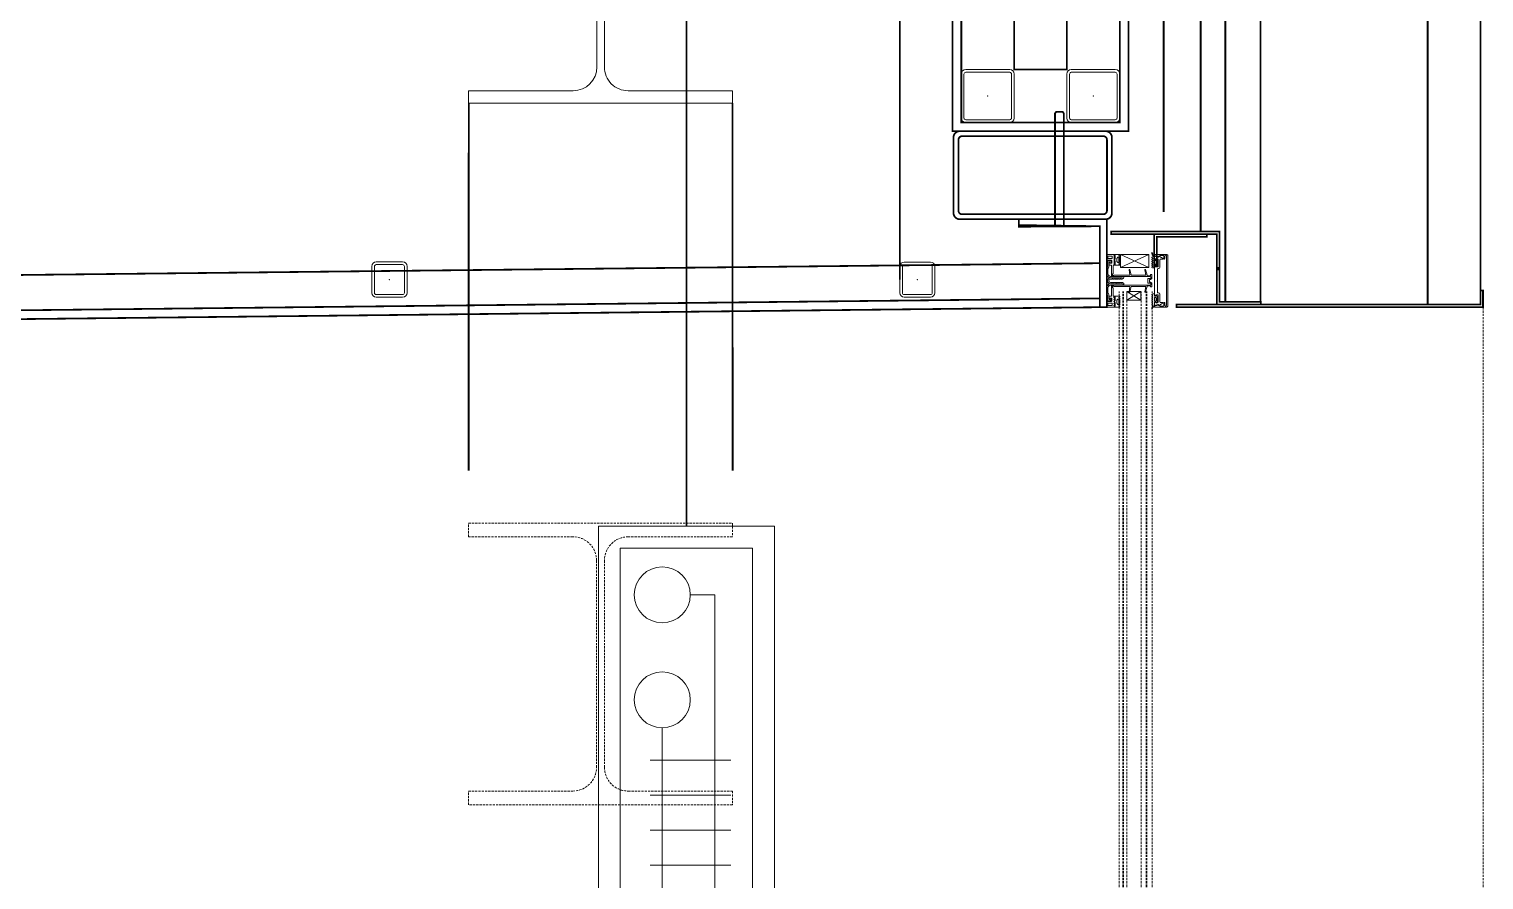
# Model space of a CAD drawing. Extents: x -1457 to 23780, y -2071 to 4205.
# Drawn here: x 10602.5 to 10767.9, y 1924.4 to 2021.1 of the extents above; entities that cross this region are included whole.
import ezdxf

# ---------------------------------------------------------------- set-up
doc = ezdxf.new("R2010")
doc.units = 0
doc.header["$MEASUREMENT"] = 0
doc.linetypes.add('HIDDEN', pattern=[0.375, 0.25, -0.125])
doc.layers.get('0').update_dxf_attribs({"color": 9, "lineweight": 9})
for name, color, linetype, lineweight in [('E-KABLO', 7, 'Continuous', 30), ('M-TEFRIS2-015', 129, 'Continuous', 9), ('T-KONVEKTOR', 220, 'Continuous', 9)]:
    doc.layers.add(name, color=color, linetype=linetype, lineweight=lineweight)

# ---------------------------------------------------------------- blocks, each defined once
blk = doc.blocks.new('p-profil_bitis')
for p, q in [((-1.499999803425452, 2.155213908681615), (-2.999999803414538, 5.374466752487933)), ((-2.999999803425453, 2.155213908681615), (-1.499999803425452, 5.374466752487933)), ((1.200000196575274, 3.049669919630104), (2.200000196575274, 4.649669919632287)), ((2.200000196575274, 3.049669919630104), (1.200000196575274, 4.649669919632287))]:
    blk.add_line(p, q)
for points in [[(-2.898133221249736, 6.020214778935041), (-2.89097099463106, 6.010204405105469), (-2.884776613464055, 6.004951983759383), (-2.877487955312971, 6.001369561334286), (-2.869545526740694, 5.999673649635952), (-2.478894623433005, 5.999673649635952), (-2.470916964219212, 6.000937631222768), (-2.463515719722635, 6.004172175369602), (-2.457169103559863, 6.009168289780062), (-2.45228718707949, 6.015603162541081), (-2.42562177826403, 6.061789005409082), (-2.414497474685048, 6.076286480092675), (-2.400000000001454, 6.087410783675296), (-2.383117333156404, 6.094403813251118), (-2.3650000000016, 6.096789005408937), (-2.346882666843156, 6.094403813251118), (-2.330000000001746, 6.087410783675296), (-2.315502525318151, 6.076286480092675), (-2.304378221735531, 6.061789005409082), (-2.277176158397196, 6.014673649635367), (-2.272408599717891, 6.008460446202659), (-2.266195396285183, 6.003692887523358), (-2.258959967635746, 6.000695874849043), (-2.251195396282127, 5.999673649635952), (-1.760000000002037, 5.999673649635952), (-1.760000000002037, 5.490654411751166), (-1.76139638560562, 5.480047810033283), (-1.765490381058043, 5.470164030692104), (-1.772002987323503, 5.461676636961784), (-1.78049038105746, 5.455164030692684), (-1.790374160395003, 5.4510700352439), (-1.800980762112885, 5.449673649636678), (-1.811587363830766, 5.4510700352439), (-1.821471143171946, 5.455164030692684), (-1.829958536902266, 5.461676636961784), (-1.836471143171364, 5.470164030692104), (-1.88526279441794, 5.554673649636243), (-1.890030353093606, 5.560886853072589), (-1.896243556529952, 5.565654411751893), (-1.903478985175752, 5.568651424426208), (-1.91124355652937, 5.569673649635661), (-1.919008127882989, 5.568651424426208), (-1.926243556528788, 5.565654411751893), (-1.932456759965133, 5.560886853072589), (-1.937224318644438, 5.554673649636243), (-1.989185842870938, 5.464673649636097), (-1.992872260219882, 5.45959973144636), (-1.997533047415345, 5.455403139807457), (-2.002964505692943, 5.45226728590933), (-2.008929254261601, 5.450329221614082), (-2.015166604986005, 5.449673649636678), (-2.104999999999562, 5.449673649636678), (-2.111675628020746, 5.450425812272441), (-2.118016512173197, 5.452644583598156), (-2.123704694055049, 5.456218705163337), (-2.128454944475379, 5.460968955580029), (-2.13202906603692, 5.466657137461878), (-2.134247837366274, 5.472998021617968), (-2.135000000002036, 5.479673649635515), (-2.135000000002036, 5.499673649635952), (-2.225000000002181, 5.449673649636678), (-2.534999999999854, 5.449673649636678), (-2.625, 5.499673649635952), (-2.625, 5.479673649635515), (-2.62602222521309, 5.471909078285535), (-2.629019237887404, 5.464673649636097), (-2.633786796563071, 5.45846044619975), (-2.639999999999417, 5.453692887524083), (-2.647235428648855, 5.45069587484977), (-2.654999999998834, 5.449673649636678), (-2.74483339501603, 5.449673649636678), (-2.751070745740435, 5.450329221614082), (-2.757035494309093, 5.45226728590933), (-2.762466952586692, 5.455403139807457), (-2.767127739782155, 5.45959973144636), (-2.770814157131098, 5.464673649636097), (-2.822775681357596, 5.554673649636243), (-2.827543240033263, 5.560886853072589), (-2.833756443469609, 5.565654411751893), (-2.840991872119047, 5.568651424426208), (-2.848756443469028, 5.569673649635661), (-2.856521014822647, 5.568651424426208), (-2.863756443472084, 5.565654411751893), (-2.869969646904792, 5.560886853072589), (-2.874737205584097, 5.554673649636243), (-2.923528856830671, 5.470164030692104), (-2.930041463099768, 5.461676636961784), (-2.938528856830088, 5.455164030692684), (-2.948412636167631, 5.4510700352439), (-2.959019237885513, 5.449673649636678), (-2.969625839603395, 5.4510700352439), (-2.979509618944575, 5.455164030692684), (-2.987997012674894, 5.461676636961784), (-2.994509618943993, 5.470164030692104), (-2.998603614392777, 5.480047810033283), (-3, 5.490654411751166), (-3, 6.919673649637843), (-2.998977774790546, 6.927438220991463), (-2.995980762112593, 6.934673649637261), (-2.991213203436926, 6.940886853073608), (-2.985000000000581, 6.945654411749272), (-2.977764571354781, 6.948651424427223), (-2.970000000001163, 6.949673649636678), (-2.36999999999898, 6.949673649636678), (-2.362235428648999, 6.948651424427223), (-2.354999999999562, 6.945654411749272), (-2.348786796563216, 6.940886853073608), (-2.344019237887549, 6.934673649637261), (-2.341022225213236, 6.927438220991463), (-2.340000000000145, 6.919673649637843), (-2.340000000000145, 6.469673649637114), (-2.335911099155055, 6.438615364226277), (-2.323923048454162, 6.409673649635806), (-2.304852813744219, 6.384820835894061), (-2.279999999998834, 6.365750601184117), (-2.251058285412, 6.353762550483223), (-2.220000000001164, 6.349673649638135), (-2.040000000000873, 6.349673649638135), (-2.028873953302535, 6.350927254028647), (-2.018305813046025, 6.354625206240598), (-2.008825509907183, 6.360582075514685), (-2.00090842587815, 6.368499159543714), (-1.994951556604064, 6.377979462682558), (-1.991253604392113, 6.38854760293907), (-1.9900000000016, 6.399673649637406), (-1.9900000000016, 6.539673649636822), (-2.049999999999271, 6.539673649636822), (-2.062940952255303, 6.541377358324097), (-2.075000000000726, 6.546372379449169), (-2.085355339058878, 6.554318310576491), (-2.09330127018984, 6.564673649638281), (-2.098296291314909, 6.576732697380065), (-2.099999999998543, 6.589673649636098), (-2.100000000002181, 6.599673649638135), (-2.097994232975906, 6.617475324354018), (-2.092077509434601, 6.634384348766616), (-2.082546518598974, 6.649552833787311), (-2.069879184149613, 6.662220168233034), (-2.054710699128918, 6.671751159068661), (-2.03780167471632, 6.677667882609966), (-2.020000000000436, 6.679673649636243), (-1.790000000000872, 6.679673649636243), (-1.782235428647254, 6.678651424426789), (-1.775000000001455, 6.675654411748838), (-1.768786796565109, 6.670886853073169), (-1.764019237885803, 6.664673649636822), (-1.761022225211489, 6.657438220991024), (-1.760000000002037, 6.649673649637406), (-1.760000000002037, 6.401603162539686), (-0.6500000000014552, 6.401603162539686), (-0.6166218599064452, 6.397842349368148), (-0.5849174391332781, 6.386748492725017), (-0.5564765297203849, 6.368877884910033), (-0.532725277629652, 6.3451266328193), (-0.5148546698146677, 6.316685723406406), (-0.5037608131715388, 6.284981302633241), (-0.5, 6.251603162538233), (-0.5000007995331543, 2.042477203969609), (-0.4965081415030001, 2.01312953622255), (-0.4860883557521447, 1.985472487802325), (-0.4693479514462524, 1.961115904996404), (-0.4472613448415359, 1.941477522399508), (-0.4211141410087295, 1.927700440199259), (-0.3924283020242001, 1.92058658722817), (-0.3628735574493476, 1.920550042734248), (-0.3341702136276581, 1.927592933880077), (-0.3079890190274455, 1.941305311924224), (-0.2858539142471272, 1.960889014295388), (-0.2690533273053006, 1.985204123604489), (-0.2585651775443694, 2.012835319324949), (-0.254999953420338, 2.042174259990133), (-0.254999953420338, 2.249674870341549), (-0.2539758427956258, 2.257438218792231), (-0.2509780751825019, 2.264672288951259), (-0.2462107826941065, 2.270884478912194), (-0.2399985927331727, 2.275651771396951), (-0.2327645225741435, 2.278649539013712), (-0.225001174123463, 2.279673649638424), (0.2249988258772646, 2.279673649638424), (0.2327630415384192, 2.278650167787418), (0.2399981212183775, 2.275652805281423), (0.2462114056943392, 2.270885661906504), (0.2509798129904084, 2.264673347377538), (0.2539786473244021, 2.257438877626555), (0.2550037086912198, 2.249674870341549), (0.2550037086912198, 2.042171208231593), (0.2585658037351095, 2.012845325938541), (0.2690449252186227, 1.985224972821014), (0.2858316303500032, 1.960916488205839), (0.3079496410791762, 1.941333600396319), (0.3341126222658204, 1.927615207318011), (0.3627989921551489, 1.920559140708063), (0.3923404142078652, 1.920575765965621), (0.4210188239339915, 1.92766411620323), (0.4471663477379481, 1.941411948475433), (0.4692623028313392, 1.961019718924944), (0.4860216367851537, 1.985347082503722), (0.4964696633942367, 2.012979212959179), (0.49999874828427, 2.04230908600948), (0.5, 6.251603162538233), (0.505111126054544, 6.290426019306321), (0.5200961894333886, 6.326603162538958), (0.5439339828226366, 6.357669179717049), (0.5750000000007276, 6.381506973106299), (0.6111771432333626, 6.396492036481504), (0.6499999999978173, 6.401603162539686), (1.759999999998399, 6.401603162539686), (1.759999999998399, 6.649673649637406), (1.760752162634162, 6.65634927765495), (1.762970933963514, 6.662690161811043), (1.766545055525057, 6.668378343692893), (1.771295305945385, 6.673128594109582), (1.776983487827236, 6.676702715674763), (1.783324371979688, 6.678921487000477), (1.790000000000872, 6.679673649636243), (2.020000000000436, 6.679673649636243), (2.040705523606446, 6.676947715739514), (2.05999999999767, 6.668955681940132), (2.076568542495806, 6.656242192133504), (2.089282032302435, 6.639673649635367), (2.097274066101816, 6.620379173244145), (2.099999999998543, 6.599673649638135), (2.099999999998543, 6.589673649636098), (2.098746395608031, 6.578547602937761), (2.09504844339608, 6.567979462681251), (2.089091574121994, 6.558499159542407), (2.081174490092961, 6.550582075513374), (2.071694186954118, 6.544625206242925), (2.061126046697609, 6.540927254027338), (2.049999999999271, 6.539673649636822), (1.989999999997961, 6.539673649636822), (1.989999999997961, 6.399673649637406), (1.991253604392113, 6.38854760293907), (1.994951556604064, 6.377979462682558), (2.000908425874512, 6.368499159543714), (2.008825509907183, 6.360582075514685), (2.018305813042388, 6.354625206240598), (2.028873953302535, 6.350927254028647), (2.040000000000873, 6.349673649638135), (2.220000000001164, 6.349673649638135), (2.251058285412, 6.353762550483223), (2.279999999998834, 6.365750601184117), (2.304852813740581, 6.384820835894061), (2.323923048454162, 6.409673649635806), (2.335911099155055, 6.438615364226277), (2.340000000000145, 6.469673649637114), (2.340000000000145, 6.919673649637843), (2.341022225209599, 6.927438220991463), (2.344019237887549, 6.934673649637261), (2.348786796563216, 6.940886853073608), (2.354999999999562, 6.945654411749272), (2.362235428645361, 6.948651424427223), (2.36999999999898, 6.949673649636678), (2.970000000001163, 6.949673649636678), (2.97667562801871, 6.948921487000916), (2.983016512174798, 6.946702715675201), (2.988704694056649, 6.943128594110021), (2.993454944473341, 6.938378343693329), (2.997029066034883, 6.932690161811477), (2.999247837364236, 6.926349277655389), (3, 6.919673649637843), (3, 5.490654411751166), (2.998844816585915, 5.480992830896867), (2.995444391966883, 5.471875939671007), (2.989990431411569, 5.463817719795768), (2.982790412108442, 5.457272468436713), (2.974250248567841, 5.452609186333575), (2.964851408418326, 5.450090774706041), (2.955123768788325, 5.449859213702439), (2.945615743486997, 5.451927558002354), (2.936863365157477, 5.456179200842596), (2.929360065438231, 5.462374447943146), (2.923528856830671, 5.470164030692104), (2.874737205584097, 5.554673649636243), (2.869969646904792, 5.560886853072589), (2.863756443468446, 5.565654411751893), (2.856521014822647, 5.568651424426208), (2.848756443469028, 5.569673649635661), (2.840991872115408, 5.568651424426208), (2.833756443469609, 5.565654411751893), (2.827543240033263, 5.560886853072589), (2.822775681357596, 5.554673649636243), (2.77081415712746, 5.464673649636097), (2.767127739778516, 5.45959973144636), (2.762466952583055, 5.455403139807457), (2.757035494309093, 5.45226728590933), (2.751070745740435, 5.450329221614082), (2.74483339501603, 5.449673649636678), (2.654999999998834, 5.449673649636678), (2.647235428645216, 5.45069587484977), (2.639999999999417, 5.453692887524083), (2.633786796563071, 5.45846044619975), (2.629019237887404, 5.464673649636097), (2.626022225209453, 5.471909078285535), (2.625, 5.479673649635515), (2.625, 5.499673649635952), (2.534999999999854, 5.449673649636678), (2.224999999998543, 5.449673649636678), (2.134999999998399, 5.499673649635952), (2.134999999998399, 5.479673649635515), (2.134247837366274, 5.472998021617968), (2.13202906603692, 5.466657137461878), (2.128454944475379, 5.460968955580029), (2.123704694055049, 5.456218705163337), (2.118016512173197, 5.452644583598156), (2.11167562801711, 5.450425812272441), (2.104999999999562, 5.449673649636678), (2.015166604982367, 5.449673649636678), (2.00740203362875, 5.45069587484977), (2.00016660498295, 5.453692887524083), (1.993953401546604, 5.45846044619975), (1.989185842870938, 5.464673649636097), (1.937224318644438, 5.554673649636243), (1.932456759965133, 5.560886853072589), (1.926243556528788, 5.565654411751893), (1.919008127882989, 5.568651424426208), (1.91124355652937, 5.569673649635661), (1.903478985175752, 5.568651424426208), (1.896243556529952, 5.565654411751893), (1.890030353093606, 5.560886853072589), (1.885262794414301, 5.554673649636243), (1.836471143171364, 5.470164030692104), (1.829958536902266, 5.461676636961784), (1.821471143168309, 5.455164030692684), (1.811587363830766, 5.4510700352439), (1.800980762112885, 5.449673649636678), (1.790374160395003, 5.4510700352439), (1.78049038105746, 5.455164030692684), (1.772002987323503, 5.461676636961784), (1.765490381054404, 5.470164030692104), (1.76139638560562, 5.480047810033283), (1.759999999998399, 5.490654411751166), (1.759999999998399, 5.999673649635952), (2.251195396282127, 5.999673649635952), (2.257432747006531, 6.000329221613356), (2.26339749557519, 6.002267285908601), (2.268828953852789, 6.005403139806731), (2.273489741048251, 6.009599731445634), (2.277176158397196, 6.014673649635367), (2.304378221735531, 6.061789005409082), (2.314083845089044, 6.074825920059083), (2.326534371535672, 6.085273152209992), (2.341058589965541, 6.092567488864006), (2.356873496009939, 6.096315690450865), (2.373126503989623, 6.096315690450865), (2.38894141003402, 6.092567488864006), (2.403465628463891, 6.085273152209992), (2.415916154910519, 6.074825920059083), (2.42562177826403, 6.061789005409082), (2.45228718707949, 6.015603162541081), (2.457169103559863, 6.009168289780062), (2.463515719722635, 6.004172175369602), (2.470916964219212, 6.000937631222768), (2.478894623429368, 5.999673649635952), (2.869545526740694, 5.999673649635952), (2.877487955309333, 6.001369561334286), (2.884776613460416, 6.004951983759383), (2.89097099463106, 6.010204405105469), (2.895696727366156, 6.016809383392682), (2.898668201312829, 6.024367731803068), (2.899705828705918, 6.03242264443179), (2.898746898194076, 6.040487304395354), (2.895849364904278, 6.048074305708723), (2.867596189433243, 6.097010241104726), (2.860776485642418, 6.106170693041348), (2.852028062250609, 6.113511491879763), (2.84182254902771, 6.118636893261282), (2.830710127833298, 6.121270585466844), (2.819289872168154, 6.121270585466844), (2.808177450970106, 6.118636893261282), (2.797971937747206, 6.113511491879763), (2.789223514355397, 6.106170693041348), (2.782403810568211, 6.097010241104726), (2.735980762114194, 6.016603162541287), (2.731213203434889, 6.010389959104941), (2.724999999998543, 6.005622400425636), (2.717764571352745, 6.002625387751322), (2.709999999999125, 6.001603162538233), (2.702235428645508, 6.002625387751322), (2.694999999999708, 6.005622400425636), (2.688786796563363, 6.010389959104941), (2.684019237887695, 6.016603162541287), (2.63759618943004, 6.097010241104726), (2.630776485642853, 6.106170693041348), (2.622028062251046, 6.113511491879763), (2.611822549028147, 6.118636893261282), (2.600710127833734, 6.121270585466844), (2.589289872168591, 6.121270585466844), (2.578177450970541, 6.118636893261282), (2.567971937747643, 6.113511491879763), (2.559223514355835, 6.106170693041348), (2.552403810568648, 6.097010241104726), (2.505980762114631, 6.016603162541287), (2.50182120924728, 6.011015913401934), (2.496485269341063, 6.006538528195961), (2.490260604299691, 6.00341238391411), (2.483482787421961, 6.001806011805455), (2.476517212577164, 6.001806011805455), (2.469739395699433, 6.00341238391411), (2.463514730658062, 6.006538528195961), (2.458178790751844, 6.011015913401934), (2.454019237884494, 6.016603162541287), (2.407596189430477, 6.097010241104726), (2.40077648564329, 6.106170693041348), (2.392028062251482, 6.113511491879763), (2.381822549028584, 6.118636893261282), (2.370710127830534, 6.121270585466844), (2.35928987216539, 6.121270585466844), (2.348177450970978, 6.118636893261282), (2.337971937748079, 6.113511491879763), (2.329223514356272, 6.106170693041348), (2.322403810569084, 6.097010241104726), (2.27598076211143, 6.016603162537649), (2.271213203435763, 6.010389959104941), (2.264999999999417, 6.005622400425636), (2.257764571353618, 6.002625387751322), (2.25, 6.001603162538233), (2.242235428646381, 6.002625387751322), (2.235000000000582, 6.005622400425636), (2.228786796564235, 6.010389959104941), (2.224019237884931, 6.016603162537649), (2.177596189430913, 6.097010241104726), (2.170776485640089, 6.106170693041348), (2.162028062251919, 6.113511491879763), (2.15182254902902, 6.118636893261282), (2.140710127830971, 6.121270585466844), (2.129289872165826, 6.121270585466844), (2.118177450971415, 6.118636893261282), (2.107971937748515, 6.113511491879763), (2.099223514356707, 6.106170693041348), (2.092403810565882, 6.097010241104726), (2.045980762111867, 6.016603162537649), (2.041213203436199, 6.010389959104941), (2.034999999999854, 6.005622400425636), (2.027764571354054, 6.002625387751322), (2.020000000000436, 6.001603162538233), (2.012235428646818, 6.002625387751322), (2.005000000001018, 6.005622400425636), (1.998786796564671, 6.010389959104941), (1.994019237885368, 6.016603162537649), (1.947596189431351, 6.097010241104726), (1.940776485640525, 6.106170693041348), (1.932028062252355, 6.113511491879763), (1.921822549025818, 6.118636893261282), (1.910710127831406, 6.121270585466844), (1.899289872166264, 6.121270585466844), (1.888177450971851, 6.118636893261282), (1.877971937748951, 6.113511491879763), (1.869223514357145, 6.106170693041348), (1.86240381056632, 6.097010241104726), (1.815980762112302, 6.016603162537649), (1.811213203436635, 6.010389959104941), (1.80500000000029, 6.005622400425636), (1.797764571354491, 6.002625387751322), (1.790000000000872, 6.001603162538233), (1.782235428647254, 6.002625387751322), (1.774999999997817, 6.005622400425636), (1.768786796565109, 6.010389959104941), (1.764019237885803, 6.016603162537649), (1.761022225211489, 6.023838591187086), (1.759999999998399, 6.031603162540704), (1.759999999998399, 6.171603162540121), (1.758977774788944, 6.179367733893741), (1.75598076211463, 6.186603162539541), (1.751213203435326, 6.192816365975887), (1.744999999998981, 6.197583924651553), (1.737764571353181, 6.200580937329504), (1.729999999999562, 6.201603162538958), (0.7999999999992724, 6.201603162538958), (0.7969796936013154, 6.225994534550409), (0.7881012194266078, 6.248912518221912), (0.7739008917196771, 6.268972726902575), (0.7552364972943906, 6.28496340105994), (0.7332354799473251, 6.295918605985207), (0.7092268359447191, 6.301176580167521), (0.6846608345113055, 6.300419709747075), (0.6610214126703795, 6.29369371433495), (0.6397365363627614, 6.281404885266965), (0.6220919425468311, 6.264295543129263), (0.6091534728184343, 6.243399197028338), (0.6017026900299243, 6.219978114320838), (0.6001896671259602, 6.195447071924717), (0.6047057999567187, 6.171287895129352), (0.6149782864267764, 6.148959946251125), (0.6303866054040554, 6.129811970233276), (0.6499999999978173, 6.11500062216146), (0.6500000465821361, 4.299674036759823), (1.252647997574968, 4.405937077372072), (1.262819111281714, 4.40642553730504), (1.272788552407291, 4.40435179895212), (1.281921222413074, 4.399847968838002), (1.289635328867007, 4.393200961330876), (1.295439448254909, 4.384834220913035), (1.29896383189407, 4.375280746826319), (1.299983960587269, 4.365149138633569), (1.298434847518364, 4.355084825649099), (1.294415178203053, 4.345728950185729), (1.288181023777724, 4.337677523868478), (1.280129528109682, 4.331443459013826), (1.270773607924637, 4.327423893777449), (0.6500000465821361, 4.149674278283781), (0.6500000465821361, 2.509673710119385), (1.252649850048327, 2.615937077371198), (1.262820963755074, 2.616425537304166), (1.272790404880652, 2.614351798951247), (1.281923074886435, 2.609847968837128), (1.289637181340366, 2.603200961333641), (1.295441300728271, 2.594834220912161), (1.29896568436743, 2.585280746825445), (1.299985813060629, 2.575149138632695), (1.298436699991725, 2.565084825651865), (1.294417030676413, 2.555728950184856), (1.288182876251083, 2.547677523867605), (1.280131380583042, 2.541443459012953), (1.270775460401637, 2.537423893776576), (0.6379483373093536, 2.355963837526359), (0.6188917479994416, 2.347693565687221), (0.6026070346670167, 2.33479553854704), (0.5901922729608488, 2.318139468057779), (0.5824845883144008, 2.298848470418306), (0.5800037086883095, 2.27822333457152), (0.5800037086883095, 1.969673039286135), (0.6999988258758095, 1.969673039286135), (0.6999988258758095, 1.829673649637696), (0.2600012672846788, 1.829673649637696), (0.1400012672820594, 1.949673649636678), (0.1400012672820594, 2.049674870340821), (0.139249810767069, 2.056350524424486), (0.1370315003623546, 2.062691513569005), (0.1334576059271058, 2.068379775424546), (0.1287073930725455, 2.073129988282744), (0.1230191312133684, 2.076703882714355), (0.1166781420724874, 2.078922193122706), (0.1100024879851844, 2.079673649637696), (-0.1099987327179406, 2.079673649637696), (-0.1166744610927708, 2.078922361710282), (-0.1230155408266, 2.076704143804818), (-0.1287038804111944, 2.07313026976044), (-0.1334541321375582, 2.068380018034075), (-0.1370280061819358, 2.062691678453119), (-0.1392462240874011, 2.056350598715653), (-0.1399975120148156, 2.049674870340821), (-0.1399975120148156, 1.949673649636678), (-0.2599975120137969, 1.829673649637696), (-0.7000011741220078, 1.829673649637696), (-0.7000011741220078, 1.969673039286135), (-0.5799999534210656, 1.969673039286135), (-0.5799999534210656, 2.279062911824438), (-0.5826540835332708, 2.299498577005579), (-0.5904403637032374, 2.318578269329009), (-0.6028421489208995, 2.335035989144671), (-0.619036540385423, 2.347779713210911), (-0.6379489875544097, 2.355963853980937), (-1.270776053272129, 2.537423893776576), (-1.280131973453534, 2.541443459012953), (-1.288183469121577, 2.547677523867605), (-1.294417623546905, 2.555728950184856), (-1.298437292862216, 2.565084825651865), (-1.299986405931121, 2.575149138632695), (-1.298966277237922, 2.585280746825445), (-1.295441893598762, 2.594834220912161), (-1.289637774210859, 2.603200961333641), (-1.281923667760564, 2.609847968837128), (-1.272790997754781, 2.614351798951247), (-1.262821556625567, 2.616425537304166), (-1.25265044291882, 2.615937077371198), (-0.6500002964348826, 2.509673649637989), (-0.6499999534207745, 4.149673649637406), (-1.270775710254383, 4.327423893777449), (-1.280131630439427, 4.331443459013826), (-1.288183126107468, 4.337677523868478), (-1.294417280532797, 4.345728950185729), (-1.29843694984811, 4.355084825649099), (-1.299986062917014, 4.365149138633569), (-1.298965934223814, 4.375280746826319), (-1.295441550584655, 4.384834220913035), (-1.289637431196751, 4.393200961330876), (-1.28192332474282, 4.399847968838002), (-1.272790654737036, 4.40435179895212), (-1.262821213611458, 4.40642553730504), (-1.252650099904711, 4.405937077372072), (-0.6499999534207745, 4.299673649635224), (-0.6500000000014552, 6.11500062216146), (-0.6303866054040554, 6.129811970233276), (-0.6149782864267764, 6.148959946251125), (-0.6047057999567187, 6.171287895129352), (-0.6001896671259602, 6.195447071924717), (-0.6017026900335622, 6.219978114320838), (-0.6091534728184343, 6.243399197028338), (-0.6220919425468311, 6.264295543129263), (-0.6397365363627614, 6.281404885266965), (-0.6610214126703795, 6.29369371433495), (-0.6846608345113055, 6.300419709747075), (-0.7092268359483569, 6.301176580167521), (-0.7332354799473251, 6.295918605985207), (-0.7552364972980286, 6.28496340105994), (-0.773900891723315, 6.268972726902575), (-0.7881012194302457, 6.248912518221912), (-0.7969796936049534, 6.225994534550409), (-0.7999999999992724, 6.201603162538958), (-1.729999999999562, 6.201603162538958), (-1.737764571353181, 6.200580937329504), (-1.744999999998981, 6.197583924651553), (-1.751213203435326, 6.192816365975887), (-1.75598076211463, 6.186603162539541), (-1.758977774788944, 6.179367733893741), (-1.760000000002037, 6.171603162540121), (-1.760000000002037, 6.031603162540704), (-1.761022225211489, 6.023838591187086), (-1.764019237885803, 6.016603162537649), (-1.768786796565109, 6.010389959104941), (-1.775000000001455, 6.005622400425636), (-1.782235428647254, 6.002625387751322), (-1.790000000000872, 6.001603162538233), (-1.797764571354491, 6.002625387751322), (-1.80500000000029, 6.005622400425636), (-1.811213203436635, 6.010389959104941), (-1.815980762112302, 6.016603162537649), (-1.862403810569958, 6.097010241104726), (-1.869223514357145, 6.106170693041348), (-1.877971937748951, 6.113511491879763), (-1.888177450971851, 6.118636893261282), (-1.899289872166264, 6.121270585466844), (-1.910710127831406, 6.121270585466844), (-1.921822549029456, 6.118636893261282), (-1.932028062252355, 6.113511491879763), (-1.940776485644164, 6.106170693041348), (-1.947596189431351, 6.097010241104726), (-1.994019237885368, 6.016603162537649), (-1.998786796564671, 6.010389959104941), (-2.005000000001018, 6.005622400425636), (-2.012235428646818, 6.002625387751322), (-2.020000000000436, 6.001603162538233), (-2.027764571354054, 6.002625387751322), (-2.034999999999854, 6.005622400425636), (-2.041213203436199, 6.010389959104941), (-2.045980762115504, 6.016603162537649), (-2.09240381056952, 6.097010241104726), (-2.099223514356707, 6.106170693041348), (-2.107971937748515, 6.113511491879763), (-2.118177450971415, 6.118636893261282), (-2.129289872169465, 6.121270585466844), (-2.140710127834609, 6.121270585466844), (-2.15182254902902, 6.118636893261282), (-2.162028062251919, 6.113511491879763), (-2.170776485643727, 6.106170693041348), (-2.177596189434551, 6.097010241104726), (-2.224019237888569, 6.016603162537649), (-2.228786796564235, 6.010389959104941), (-2.235000000000582, 6.005622400425636), (-2.242235428646381, 6.002625387751322), (-2.25, 6.001603162538233), (-2.257764571353618, 6.002625387751322), (-2.264999999999417, 6.005622400425636), (-2.271213203435763, 6.010389959104941), (-2.275980762115069, 6.016603162537649), (-2.322403810569084, 6.097010241104726), (-2.32922351435991, 6.106170693041348), (-2.337971937748079, 6.113511491879763), (-2.348177450970978, 6.118636893261282), (-2.359289872169028, 6.121270585466844), (-2.370710127834172, 6.121270585466844), (-2.381822549028584, 6.118636893261282), (-2.392028062251482, 6.113511491879763), (-2.40077648564329, 6.106170693041348), (-2.407596189434115, 6.097010241104726), (-2.454019237888131, 6.016603162541287), (-2.458178790751844, 6.011015913401934), (-2.463514730658062, 6.006538528195961), (-2.469739395699433, 6.00341238391411), (-2.476517212577164, 6.001806011805455), (-2.483482787425599, 6.001806011805455), (-2.490260604299691, 6.00341238391411), (-2.496485269341063, 6.006538528195961), (-2.50182120924728, 6.011015913401934), (-2.505980762114631, 6.016603162541287), (-2.552403810568648, 6.097010241104726), (-2.559223514359473, 6.106170693041348), (-2.567971937747643, 6.113511491879763), (-2.578177450974179, 6.118636893261282), (-2.589289872168591, 6.121270585466844), (-2.600710127833734, 6.121270585466844), (-2.611822549028147, 6.118636893261282), (-2.622028062251046, 6.113511491879763), (-2.630776485642853, 6.106170693041348), (-2.637596189433679, 6.097010241104726), (-2.684019237887695, 6.016603162541287), (-2.688786796563363, 6.010389959104941), (-2.694999999999708, 6.005622400425636), (-2.702235428649145, 6.002625387751322), (-2.709999999999125, 6.001603162538233), (-2.717764571352745, 6.002625387751322), (-2.725000000002181, 6.005622400425636), (-2.731213203434889, 6.010389959104941), (-2.735980762114194, 6.016603162541287), (-2.782403810568211, 6.097010241104726), (-2.789223514359036, 6.106170693041348), (-2.797971937750845, 6.113511491879763), (-2.808177450973744, 6.118636893261282), (-2.819289872168154, 6.121270585466844), (-2.830710127833298, 6.121270585466844), (-2.84182254902771, 6.118636893261282), (-2.852028062250609, 6.113511491879763), (-2.860776485642418, 6.106170693041348), (-2.867596189433243, 6.097010241104726), (-2.895849364904278, 6.048074305708723), (-2.898746898194076, 6.040487304395354), (-2.899705828709556, 6.03242264443179)], [(-2.810000000001308, 6.344376948251011), (-2.805980762113904, 6.334673649638715), (-2.801213203434599, 6.328460446202369), (-2.795000000001891, 6.323692887523067), (-2.787764571352453, 6.320695874848753), (-2.779999999998834, 6.319673649635661), (-2.560000000001309, 6.319673649635661), (-2.553324371980123, 6.320425812271424), (-2.546983487827673, 6.322644583600776), (-2.541295305945823, 6.326218705162318), (-2.536545055525492, 6.330968955582647), (-2.532970933963951, 6.336657137464499), (-2.530752162634597, 6.342998021616948), (-2.529999999998834, 6.349673649638135), (-2.529999999998834, 6.769673649636387), (-2.530752162634597, 6.776349277653935), (-2.532970933963951, 6.782690161810023), (-2.536545055525492, 6.788378343691872), (-2.541295305945823, 6.793128594112204), (-2.546983487827673, 6.796702715673745), (-2.553324371980123, 6.798921487003097), (-2.560000000001309, 6.799673649635223), (-2.779999999998834, 6.799673649635223), (-2.78667562802002, 6.798921487003097), (-2.79301651217247, 6.796702715673745), (-2.798704694054321, 6.793128594112204), (-2.80345494447465, 6.788378343691872), (-2.807029066036193, 6.782690161810023), (-2.810000000001308, 6.774199720344767)], [(2.529999999998834, 6.345147578929755), (2.532970933963951, 6.336657137464499), (2.536545055525492, 6.330968955582647), (2.541295305942184, 6.326218705162318), (2.546983487827673, 6.322644583600776), (2.553324371980123, 6.320425812271424), (2.55999999999767, 6.319673649635661), (2.779999999998834, 6.319673649635661), (2.787764571352453, 6.320695874848753), (2.794999999998252, 6.323692887523067), (2.801213203434599, 6.328460446202369), (2.805980762113904, 6.334673649635078), (2.808977774788218, 6.341909078284515), (2.80999999999767, 6.349673649638135), (2.80999999999767, 6.769673649636387), (2.809247837365545, 6.776349277653935), (2.807029066036193, 6.782690161810023), (2.80345494447465, 6.788378343691872), (2.798704694054321, 6.793128594112204), (2.79301651217247, 6.796702715673745), (2.78667562802002, 6.798921487003097), (2.779999999998834, 6.799673649635223), (2.55999999999767, 6.799673649635223), (2.553324371980123, 6.798921487003097), (2.546983487827673, 6.796702715673745), (2.541295305942184, 6.793128594112204), (2.536545055525492, 6.788378343691872), (2.532970933963951, 6.782690161810023), (2.529999999998834, 6.774199720344767)], [(-2.999999803425453, 5.374466752487933), (-1.499999803425452, 5.374466752487933), (-1.499999803425452, 2.155213908681615), (-2.999999803425453, 2.155213908681615)], [(-2.678296291316654, 5.606732697382539), (-2.673301270187948, 5.594673649637114), (-2.665355339060623, 5.584318310578962), (-2.654999999998834, 5.576372379448001), (-2.642940952257049, 5.571377358322934), (-2.630000000001018, 5.569673649635661), (-2.625, 5.569673649635661), (-2.625, 5.529673649638424), (-2.584999999999125, 5.569673649635661), (-2.174999999999271, 5.569673649635661), (-2.135000000002036, 5.529673649638424), (-2.135000000002036, 5.569673649635661), (-2.130000000001018, 5.569673649635661), (-2.118873953302681, 5.570927254026174), (-2.108305813046171, 5.574625206241762), (-2.098825509907328, 5.580582075512211), (-2.090908425878295, 5.58849915954488), (-2.08495155660421, 5.597979462680085), (-2.081253604392259, 5.608547602940234), (-2.080000000001745, 5.619673649638572), (-2.080000000001745, 5.680444824753067), (-2.209228824882301, 5.809673649637261), (-2.550771175116095, 5.809673649637261), (-2.680000000000291, 5.680444824753067), (-2.680000000000291, 5.619673649638572)], [(2.134999999998399, 5.569110284937778), (2.134999999998399, 5.529673649638424), (2.174999999999271, 5.569673649635661), (2.584999999999125, 5.569673649635661), (2.625, 5.529673649638424), (2.625, 5.569673649635661), (2.630000000001018, 5.569673649635661), (2.641126046695716, 5.570927254026174), (2.651694186955865, 5.574625206241762), (2.661174490091069, 5.580582075512211), (2.669091574123739, 5.58849915954488), (2.675048443394188, 5.597979462680085), (2.678746395609779, 5.608547602940234), (2.680000000000291, 5.619673649638572), (2.680000000000291, 5.680444824753067), (2.550771175116095, 5.809673649637261), (2.209228824882301, 5.809673649637261), (2.079999999998108, 5.680444824753067), (2.079999999998108, 5.619673649638572), (2.08125360438862, 5.608547602940234), (2.08495155660421, 5.597979462680085), (2.090908425874658, 5.58849915954488), (2.098825509907328, 5.580582075512211), (2.108305813042534, 5.574625206241762), (2.118873953302681, 5.570927254026174)], [(1.200000196575274, 3.049669919630104), (1.200000196575274, 4.649669919632287), (2.200000196575274, 4.649669919632287), (2.200000196575274, 3.049669919630104)], [(2.849999133319214, 0.8500029059214282), (2.849998983434488, 0.9970029059222723), (2.773998841705179, 1.136002828432538), (2.892998470560995, 1.500002949767803), (2.999998470560966, 1.500003058867149), (2.999999898034728, 0.1000030588656955), (2.899999999997817, 2.9569055187e-06), (-2.899999999997817, -2.9569127946e-06), (-3.000000101961631, 0.0999969411241182), (-3.000001529435393, 1.499996941125573), (-2.893001529435423, 1.499997050224918), (-2.774001158290047, 1.135997171561029), (-2.850001013506698, 0.9939970940686178), (-2.850000866677873, 0.8499970940683851), (-2.87000086667831, 0.8499970736775138), (-2.870000509810779, 0.4999970736753312), (-2.820000458828871, 0.4499971246586938), (-2.470000458830326, 0.4499974815262249), (-2.470000377259566, 0.3699974815244786), (-2.52000032627984, 0.3199974305425712), (-2.820000326279113, 0.3199971246576752), (-2.870000275295752, 0.2699970736757677), (-2.870000183531373, 0.1799970736756222), (-2.820000132549466, 0.1299971246589848), (2.819999867446312, 0.1300028753357765), (2.869999816466587, 0.1800029263140459), (2.869999724698574, 0.2700029263141914), (2.819999673716664, 0.3200028753344668), (2.519999673717392, 0.3200025694459327), (2.469999622735485, 0.3700025184662081), (2.469999541168364, 0.4500025184643164), (2.819999541166907, 0.4500028753354856), (2.869999490187182, 0.5000029263137549), (2.869999133319652, 0.8500029263159374)], [(-2.796998439465824, 0.9856624975145678), (-2.686998004275665, 0.8216627894107658), (-2.630997773412673, 0.7346629380117521), (-2.539997332914936, 0.5686631794887945), (-2.499997282495313, 0.5496632856338693), (-2.468997311687417, 0.5606633678944491), (-2.449997417828853, 0.6006634183140706), (-2.449998078576753, 0.8496634183138667), (-2.399998211258207, 0.899663550993864), (-1.529998211259225, 0.8996658596261113), (-1.423998328020388, 0.9436661409054068), (-1.379998509299183, 1.049666257666103), (-1.379998734857508, 1.134666257665229), (-1.329998867535323, 1.184666390345227), (-0.0249989675430698, 1.184669853293597), (-0.0069990179617889, 1.203669901056855), (0.0070009820410633, 1.203669938207895), (0.0250010324598407, 1.184669985970685), (1.330000932452094, 1.184673448919056), (1.38000106513209, 1.134673581600508), (1.380001290690414, 1.049673581601382), (1.424001871971995, 0.9436736983589072), (1.530001688730408, 0.8996739796421023), (2.400001788726513, 0.8996762882743496), (2.45000192140651, 0.8496764209521643), (2.450002582150772, 0.6006764209523681), (2.467002485642295, 0.5616764660662739), (2.497002817486644, 0.5496765456737194), (2.537002575027145, 0.5656766518186487), (2.630002129222701, 0.7336768986024254), (2.797001639286462, 0.9936773417539368), (2.775001422527565, 1.03767728337334), (2.712001234958734, 1.070677116196747), (2.697001334123342, 1.108677076390448), (2.699001389009935, 1.125677081698085), (2.800000196562904, 1.499677349711419), (2.480000096566072, 1.49967650055987), (2.400000408855702, 1.419676288271148), (2.400000568071845, 1.359676288269837), (2.52000066806795, 1.359676606702123), (2.520001092645542, 1.199676606705907), (2.420001358004809, 1.099676341345912), (1.580001158010418, 1.099674112319916), (1.580000468071374, 1.359674112318315), (1.700000568071118, 1.3596744307506), (1.700000408854975, 1.41967443075191), (1.62000029657065, 1.499674218463042), (-1.619999803420795, 1.499665620798622), (-1.699999591131926, 1.419665408509898), (-1.699999431915784, 1.359665408512228), (-1.579999431916803, 1.359665726944512), (-1.579998741981398, 1.099665726946113), (-2.419998741977905, 1.099663497920118), (-2.5199990073379, 1.19966323256085), (-2.519999431911855, 1.359663232560706), (-2.399999431912874, 1.359663550992991), (-2.399999591129017, 1.419663550990661), (-2.47999980341774, 1.499663338701793), (-2.799999803413811, 1.499662489550245), (-2.699998810971009, 1.125662754911899), (-2.697998771167476, 1.110662760220292), (-2.710998667673266, 1.071662725724308), (-2.778998569490795, 1.03466254527666)]]:
    blk.add_lwpolyline(points, close=True)
for points in [[(0.3500018776358047, 6.499673649635952), (0.2990018786367727, 6.681673642637179), (0.2020018756338686, 6.785673650636452), (0.0240018786353176, 6.848673650634736), (-0.1609981233632425, 6.810673650634271), (-0.2989981233658909, 6.681673642637179), (-0.3499981223649229, 6.499673649635952), (-0.3529981193642016, 6.549673649635223), (-0.3609981123663601, 6.599673649634495), (-0.3749981223663781, 6.648673650637646), (-0.3949981273653975, 6.694673654634241), (-0.4189981283634552, 6.738673659634513), (-0.4479981243639486, 6.780673643635964), (-0.4819981393666241, 6.81767364463667), (-0.518998128365638, 6.851673647637651), (-0.5609981353663898, 6.880673649637173), (-0.6049981413634669, 6.904673650635232), (-0.6509981453637012, 6.924673649635223), (-0.6999981223634677, 6.938673649634437), (-0.7499981223663781, 6.946673649636067), (-0.7999981223656505, 6.949673649451142), (-1.395998126365157, 6.949673649451142), (-1.537998133364452, 6.890673652636905), (-1.599998122364921, 6.849673649634495), (-2.099998122364922, 6.849673649634495), (-2.252998191364895, 6.778673645636445), (-2.29999812236565, 6.649673649637406), (-2.29999812236565, 6.599673649634495), (-2.252998191364895, 6.470673653635457), (-2.134998160363466, 6.402673670636432), (-2.035998183364426, 6.385673662636691), (-2.009998160363466, 6.532673641635482), (-2.108998137366143, 6.550673648634981), (-2.149998122364194, 6.599673649634495), (-2.149998122364194, 6.649673649637406), (-2.099998122364922, 6.699673649636678), (-1.599998122364921, 6.699673649636678), (-1.458998137364686, 6.758673652635478), (-1.395998126365157, 6.799673649635223), (-0.7999981223656505, 6.799673649635223), (-0.6379981333666365, 6.751673647635468), (-0.5479981243661314, 6.661673638634966), (-0.4999981223663781, 6.499673649635952), (-0.4999981223663781, 5.149673649637406), (-0.3959981263651571, 5.006673618634522), (-0.2749981223641953, 5.019673725637404), (-0.1999981223634677, 5.170673557637201), (-0.2499981223663781, 5.199673649636678), (-0.1999981223634677, 5.228673741636157), (-0.1999981223634677, 5.350673672637638), (-0.2499981223663781, 5.379673668634495), (-0.1999981223634677, 5.408673664634988), (-0.1999981223634677, 5.530673691635455), (-0.2499981223663781, 5.55967368763595), (-0.1999981223634677, 5.588673683636443), (-0.1999981223634677, 5.710673615634732), (-0.2499981223663781, 5.739673611635224), (-0.1999981223634677, 5.768673607635717), (-0.1999981223634677, 5.890673634636187), (-0.2499981223663781, 5.91967363063668), (-0.1999981223634677, 5.948673626637173), (-0.1999981223634677, 6.070673653637642), (-0.2499981223663781, 6.099673649634495), (-0.1999981223634677, 6.128673645634987), (-0.1999981223634677, 6.250673672635457), (-0.2499981223663781, 6.27967366863595), (-0.1999981223634677, 6.308673664636443), (-0.1999981223634677, 6.499673649635952), (-0.1209981263637019, 6.659673639635002), (0.0180018846367602, 6.698673650636919), (0.1210018816345837, 6.659673639635002), (0.2000018776343495, 6.499673649635952), (0.2000018776343495, 6.398673626634263), (0.2500018776336219, 6.369673630637406), (0.2000018776343495, 6.340673634636913), (0.2000018776343495, 6.218673655635937), (0.2500018776336219, 6.189673659635444), (0.2000018776343495, 6.160673662634507), (0.2000018776343495, 6.038673683637171), (0.2500018776336219, 6.009673687636679), (0.2000018776343495, 5.980673691636182), (0.2000018776343495, 5.858673664635714), (0.2500018776336219, 5.829673668635223), (0.2000018776343495, 5.800673672634728), (0.2000018776343495, 5.678673645634262), (0.2500018776336219, 5.649673649637406), (0.2000018776343495, 5.620673653636914), (0.2000018776343495, 5.498673626636445), (0.2500018776336219, 5.469673630635952), (0.2000018776343495, 5.440673634635459), (0.2000018776343495, 5.31867370263717), (0.2500018776336219, 5.289673611634498), (0.2000018776343495, 5.260673710636183), (0.2000018776343495, 5.149673649637406), (0.3040018736355705, 5.006673618634522), (0.3960018816360389, 5.006673618634522), (0.500001877633622, 5.149673649637406), (0.500001877633622, 6.499673649635952), (0.5480018796370132, 6.661673638634966), (0.6380018886338803, 6.751673647635468), (0.8000018776365321, 6.799673649635223), (1.396001881636038, 6.799673649635223), (1.459001892635568, 6.758673652635478), (1.600001877635803, 6.699673649636678), (2.100001877635803, 6.699673649636678), (2.150001877635077, 6.649673649637406), (2.150001877635077, 6.599673649634495), (2.109001892633385, 6.550673648634981), (2.010001915634346, 6.532673641635482), (2.036001938635308, 6.385673662636691), (2.135001915634346, 6.402673670636432), (2.253001946635776, 6.470673653635457), (2.300001877636531, 6.599673649634495), (2.300001877636531, 6.649673649637406), (2.229001969633826, 6.802673646634503), (2.100001877635803, 6.849673649634495), (1.600001877635803, 6.849673649634495), (1.538001888635335, 6.890673652636905), (1.396001881636038, 6.949673649636678), (0.8000018776365321, 6.949673649636678), (0.7500018776336221, 6.946673649636067), (0.7000018776343496, 6.938673649634437), (0.6510019006345829, 6.924673649635223), (0.6050018966343487, 6.904673650635232), (0.5610018906336336, 6.880673649637173), (0.5190018836365198, 6.851673647637651), (0.4820018946338678, 6.81767364463667), (0.4480018796348304, 6.780673643635964), (0.4190018836343371, 6.738673659634513), (0.3950018826362793, 6.694673654634241), (0.3750018776336219, 6.648673650637646), (0.361001867633604, 6.599673649634495), (0.3530018746350834, 6.549673649635223), (0.3500018776358047, 6.499673649635952), (0.3500018776358047, 5.149673649637406)], [(-0.3499981223649229, 6.499673649635952), (-0.3499981223649229, 5.149673649637406)]]:
    blk.add_lwpolyline(points)
for points in [[(-1.765002120249846, 1.339673196827789, -10), (-1.765002531556091, 1.494673196826624, -10), (-1.757002584628935, 1.514673218054667, -10), (-1.731002608510606, 1.523673287050768, -10), (-1.637002544823189, 1.499673536487533, -10), (-1.475002544826566, 1.4996739663693, -10), (-1.475003181687496, 1.7396739663709, -10), (-1.518003378056164, 1.813673852266219, -10), (-1.539003417859929, 1.828673796539078, -10), (-1.570003378055844, 1.813673714277683, -10), (-1.618003157804196, 1.73067358690605, -10), (-1.64700309942782, 1.70867350995104, -10), (-1.691003157804515, 1.730673393190953, -10), (-1.739003375401806, 1.812673265820194, -10), (-1.765003415202954, 1.827673196825343, -10), (-1.790003375401283, 1.812673130487381, -10), (-1.840003147190144, 1.726672997807327, -10), (-1.875003099426975, 1.708672904929698, -10), (-1.90900314718965, 1.726672814707852, -10), (-1.959003375399333, 1.812672682026459, -10), (-1.985003415204118, 1.827672613035246, -10), (-2.01000337539881, 1.812672546693646, -10), (-2.060003149843395, 1.727672414013794, -10), (-2.094003102080023, 1.709672323791891, -10), (-2.129003147190815, 1.726672230914118, -10), (-2.179003375400498, 1.812672098236361, -10), (-2.201003415204468, 1.827672039857134, -10), (-2.230003375399974, 1.812671962899911, -10), (-2.28000314984456, 1.727671830223698, -10), (-2.314003102077548, 1.709671739998156, -10), (-2.348003149843861, 1.72767164977631, -10), (-2.399003375398024, 1.812671514442626, -10), (-2.424003415202605, 1.8276714481035, -10), (-2.450003375397499, 1.812671379109815, -10), (-2.500003149842085, 1.727671246429963, -10), (-2.534003102078712, 1.709671156208059, -10), (-2.568003149841388, 1.727671065986213, -10), (-2.619003375399187, 1.812670930652529, -10), (-2.64400341520013, 1.827670864309765, -10), (-2.670003375398664, 1.81267079531608, -10), (-2.74100304635067, 1.688670606912637, -10), (-2.856002942859048, 1.64967030174739, -10), (-2.948003293135116, 1.781670057618611, -10), (-3.091003417852333, 1.828669678150616, -10), (-3.209003417854546, 1.828669365026144, -10), (-3.226003396623126, 1.820669319917215, -10), (-3.235003324978607, 1.793669296032021, -10), (-3.225003279865632, 1.776669322571251, -10), (-3.135003226794651, 1.756669561393209, -10), (-3.024003041042305, 1.686669855942453, -10), (-2.975002860599488, 1.618669985971791, -10), (-2.97500254481929, 1.499669985969376, -10), (-2.553002544820627, 1.499671105790184, -10), (-2.459002608506124, 1.523671355229453, -10), (-2.452002611160423, 1.524671373805175, -10), (-2.4380025978935, 1.519671410955196, -10), (-2.425002531552308, 1.494671445449056, -10), (-2.425002120246062, 1.33967144545022, -10), (-2.535002120246645, 1.339671153556992, -10), (-2.535002040636753, 1.309671153554518, -10), (-2.383001637292181, 1.157671556902641, -10), (-2.337001589527061, 1.139671678967715, -10), (-2.223001748741808, 1.199671981477876, -10), (-1.968001748744426, 1.199672658145573, -10), (-1.862001589528516, 1.139672939429146, -10), (-1.801001650561374, 1.162673101298422, -10), (-1.655002040639373, 1.309673488722182, -10), (-1.655002120249264, 1.339673488724655, -10), (-1.765002120249846, 1.339673196827789, -10)], [(1.764999772003648, 1.339673196827789, -10), (1.765000183309893, 1.494673196826624, -10), (1.757000236382736, 1.514673218054667, -10), (1.731000260264409, 1.523673287050768, -10), (1.637000196580629, 1.499673536487533, -10), (1.475000196580367, 1.4996739663693, -10), (1.475000833444936, 1.7396739663709, -10), (1.518001029809965, 1.813673852266219, -10), (1.539001069613731, 1.828673796539078, -10), (1.570001029809645, 1.813673714277683, -10), (1.618000809561634, 1.73067358690605, -10), (1.647000751181621, 1.70867350995104, -10), (1.691000809561955, 1.730673393190953, -10), (1.739001027155609, 1.812673265820194, -10), (1.765001066960394, 1.827673196825343, -10), (1.790001027155084, 1.812673130487381, -10), (1.840000798947584, 1.726672997807327, -10), (1.875000751180778, 1.708672904929698, -10), (1.90900079894709, 1.726672814707852, -10), (1.959001027156773, 1.812672682026459, -10), (1.985001066957919, 1.827672613035246, -10), (2.010001027156249, 1.812672546693646, -10), (2.060000801597198, 1.727672414013794, -10), (2.094000753833825, 1.709672323791891, -10), (2.129000798944615, 1.726672230914118, -10), (2.179001027154299, 1.812672098236361, -10), (2.201001066958269, 1.827672039857134, -10), (2.230001027153774, 1.812671962899911, -10), (2.280000801598361, 1.727671830223698, -10), (2.314000753831351, 1.709671739998156, -10), (2.348000801597663, 1.72767164977631, -10), (2.399001027151824, 1.812671514442626, -10), (2.424001066956406, 1.8276714481035, -10), (2.450001027151301, 1.812671379109815, -10), (2.500000801595888, 1.727671246429963, -10), (2.534000753832515, 1.709671156208059, -10), (2.568000801598826, 1.727671065986213, -10), (2.619001027152989, 1.812670930652529, -10), (2.64400106695757, 1.827670864309765, -10), (2.670001027152465, 1.81267079531608, -10), (2.74100069810447, 1.688670606912637, -10), (2.856000594616488, 1.64967030174739, -10), (2.948000944888917, 1.781670057618611, -10), (3.091001069609773, 1.828669678150616, -10), (3.209001069608348, 1.828669365026144, -10), (3.226001048380566, 1.820669319917215, -10), (3.235000976732409, 1.793669296032021, -10), (3.225000931619433, 1.776669322571251, -10), (3.135000878548452, 1.756669561393209, -10), (3.024000692796106, 1.686669855942453, -10), (2.97500051235329, 1.618669985971791, -10), (2.975000196573091, 1.499669985969376, -10), (2.55300019657443, 1.499671105790184, -10), (2.459000260263564, 1.523671355229453, -10), (2.452000262917863, 1.524671373805175, -10), (2.438000249647301, 1.519671410955196, -10), (2.425000183309748, 1.494671445449056, -10), (2.424999771999864, 1.33967144545022, -10), (2.534999772000445, 1.339671153556992, -10), (2.534999692390556, 1.309671153554518, -10), (2.382999289045983, 1.157671556902641, -10), (2.336999241280864, 1.139671678967715, -10), (2.222999400495608, 1.199671981477876, -10), (1.967999400498228, 1.199672658145573, -10), (1.861999241282319, 1.139672939429146, -10), (1.800999302315176, 1.162673101298422, -10), (1.654999692396813, 1.309673488722182, -10), (1.654999772003066, 1.339673488724655, -10), (1.764999772003648, 1.339673196827789, -10)], [(-1.885002152092055, 1.35167287839431, -10), (-1.932002040637597, 1.30967275367584, -10), (-2.258002040638529, 1.30967188860086, -10), (-2.30500215209031, 1.35167176388495, -10), (-2.305002459906971, 1.467671763883116, -10), (-2.258002571357792, 1.509671888601586, -10), (-1.932002571360498, 1.509672753676567, -10), (-1.88600246786882, 1.470672875741001, -10), (-1.885002438681111, 1.459672878394485, -10), (-1.885002152092055, 1.35167287839431, -10)], [(1.884999803845856, 1.35167287839431, -10), (1.931999692395038, 1.30967275367584, -10), (2.25799969239233, 1.30967188860086, -10), (2.30499980384411, 1.35167176388495, -10), (2.305000111660774, 1.467671763883116, -10), (2.258000223111595, 1.509671888601586, -10), (1.9320002231143, 1.509672753676567, -10), (1.886000119622621, 1.470672875741001, -10), (1.885000090434914, 1.459672878394485, -10), (1.884999803845856, 1.35167287839431, -10)]]:
    blk.add_polyline3d(points)
blk = doc.blocks.new('Prf-40x40')
for points in [[(1.5, -1.999999999998179), (-1.5, -2.000000000001818, -0.4142135623730951), (-2, -1.500000000001818), (-2, 1.499999999998179, -0.4142135623730951), (-1.5, 1.999999999998179), (1.5, 2.000000000001818, -0.4142135623730951), (2, 1.500000000001818), (2, -1.499999999998179, -0.4142135623730951)], [(1.499999999999543, -1.699999999998908), (-1.5, -1.700000000002543, -0.4142135623738941), (-1.699999999999818, -1.500000000001818), (-1.699999999999818, 1.499999999998179, -0.4142135623738941), (-1.499999999999543, 1.699999999998908), (1.5, 1.700000000002543, -0.4142135623738941), (1.699999999999818, 1.500000000001818), (1.699999999999818, -1.499999999998179, -0.4142135623738941)]]:
    blk.add_lwpolyline(points, format="xyb", close=True)
blk.add_point((0, 0))
blk = doc.blocks.new('prf-300')
at = {"linetype": 'Continuous'}
for p, q in [((3.125499461e-06, 28.99999689079669), (30.00000312549947, 28.99999689079669)), ((3.125499461e-06, 28.99999689079669), (3.125499461e-06, 27.59999689079676)), ((30.00000312549947, 28.99999689079669), (30.00000312549947, 27.59999689079676)), ((3.125499461e-06, 27.5999968907967), (11.87500312549946, 27.5999968907967)), ((30.00000312549947, 27.5999968907967), (18.12500312549946, 27.5999968907967)), ((14.57500312549928, 24.8999968907967), (14.57500312549928, 4.099996890796731)), ((15.42500312549964, 24.8999968907967), (15.42500312549964, 4.099996890796731)), ((3.125499461e-06, 1.399996890796728), (11.87500312549946, 1.399996890796728)), ((3.125499461e-06, -3.1092032771e-06), (3.125499461e-06, 1.399996890796699)), ((30.00000312549947, 1.399996890796728), (18.12500312549946, 1.399996890796728)), ((30.00000312549947, -3.1092032771e-06), (30.00000312549947, 1.399996890796699)), ((3.125499461e-06, -3.1092032771e-06), (30.00000312549947, -3.1092032771e-06))]:
    blk.add_line(p, q, dxfattribs=at)
for centre, start, end in [((11.87500312549946, 24.8999968907967), 0, 90), ((18.12500312549946, 24.8999968907967), 90, 180), ((11.87500312549946, 4.099996890796731), 270, 0), ((18.12500312549946, 4.099996890796731), 180, 270)]:
    blk.add_arc(centre, 2.7, start, end, dxfattribs=at)
blk = doc.blocks.new('prf-60x60')
for points in [[(-2.5, -5.999999999998182), (2.5, -6.000000000001818, 0.4142135623730951), (3, -5.500000000001818), (3, -0.500000000001819, 0.4142135623730951), (2.5, -1.819e-12), (-2.5, 1.819e-12, 0.4142135623730951), (-3, -0.499999999998181), (-3, -5.499999999998182, 0.4142135623730951)], [(-2.5, -5.699999999998906), (2.5, -5.700000000002547, 0.4142135623738941), (2.699999999997087, -5.500000000001818), (2.699999999997087, -0.500000000001819, 0.4142135623738941), (2.5, -0.3000000000010914), (-2.5, -0.2999999999974534, 0.4142135623738941), (-2.699999999997087, -0.499999999998181), (-2.699999999997087, -5.499999999998182, 0.4142135623738941)]]:
    blk.add_lwpolyline(points, format="xyb", close=True)
at = {"color": 252}
blk.add_point((0, -3), dxfattribs=at)
blk = doc.blocks.new('A$C4B7F52E3')
for p, q in [((250.0008987284236, 89.4756024326025), (-0.003881342927343212, 89.46678426450126)), ((250.0000000000146, 89.47459722883832), (0, 89.47560243343469)), ((250.0000000000146, 69.466588302339), (250.0000000000146, 89.47459722883832)), ((0, 69.46759350690718), (250.0000000000146, 69.466588302339))]:
    blk.add_line(p, q)
at = {"color": 252}
for p, q in [((211.5002897408121, 84.50235960368354), (211.4998067623528, 75.35584125006153)), ((215.4770368510945, 84.50214961301481), (215.4765538726497, 75.35563125938552)), ((219.4537839614059, 84.50193962242247), (219.4533009829756, 75.35542126879318)), ((223.4305310717027, 84.50172963179375), (223.4300480932579, 75.35521127816082)), ((242.2080710886657, 82.68864079506147), (197.703858031382, 82.69335949054857)), ((242.2079586114414, 79.9056751095859), (242.2080710886657, 82.68864079506147)), ((227.096319240969, 76.7245310997614), (194.2468061744003, 76.72841086482913))]:
    blk.add_line(p, q, dxfattribs=at)
blk.add_lwpolyline([(247.5144018122664, 86.98926152908462), (247.5146643002518, 71.95218649042636), (2.485598188111908, 71.952929208167), (2.485335700082942, 86.99000424686255)], close=True)
for centre in [(230.2777169236215, 76.7242786931838), (242.2079582711012, 76.72427741699994)]:
    blk.add_circle(centre, 3.181397692672443, dxfattribs=at)

msp = doc.modelspace()

# ---------------------------------------------------------------- linework, layer by layer
at = {"layer": 'E-KABLO', "color": 6}
msp.add_line((10677.25382803784, 1964.55554382319), (10677.25382803784, 2258.333926536918), dxfattribs=at)
at = {"layer": 'M-TEFRIS2-015', "linetype": 'HIDDEN', "lineweight": 0}
for p, q in [((10726.44686171348, 1784.468840352583), (10726.44686171348, 1991.250946479846)), ((10726.84686171348, 1784.468840352583), (10726.84686171348, 1991.250946479846)), ((10726.92286171348, 1784.468840352583), (10726.92286171348, 1991.250946479846)), ((10727.32286171347, 1784.468840352583), (10727.32286171347, 1991.250946479846)), ((10728.92286171345, 1784.468840352583), (10728.92286171345, 1991.250946479846)), ((10729.52286171344, 1784.468840352583), (10729.52286171344, 1991.250946479846)), ((10729.59886171343, 1784.468840352583), (10729.59886171343, 1991.250946479846)), ((10730.19886171342, 1784.468840352583), (10730.19886171342, 1991.250946479846)), ((10767.79329452113, 1989.450947890073), (10767.79997056781, 907.2538862560396)), ((10652.49002422006, 1963.365361305496), (10652.49026206103, 1964.915361287291)), ((10652.49026206103, 1964.915361287291), (10682.49026170785, 1964.910757913505)), ((10682.49026170785, 1964.910757913505), (10682.49002386687, 1963.360757931707)), ((10664.34002408055, 1963.363542972907), (10652.49002422006, 1963.365361305496)), ((10682.49002386687, 1963.360757931707), (10670.64002400638, 1963.362576264411)), ((10667.03960974512, 1960.663128701039), (10667.03600376899, 1937.1631289777)), ((10667.93960973452, 1960.662990599827), (10667.93600375839, 1937.162990876488)), ((10652.48535179566, 1932.915361664021), (10652.48558963664, 1934.465361645762)), ((10652.48558963664, 1934.465361645762), (10664.33558949713, 1934.463543313115)), ((10670.63558942297, 1934.462576604623), (10682.48558928346, 1934.460758271976)), ((10682.48558928346, 1934.460758271976), (10682.48535144248, 1932.910758290236)), ((10682.48535144248, 1932.910758290236), (10652.48535179566, 1932.915361664021))]:
    msp.add_line(p, q, dxfattribs=at)
at = {"layer": 'M-TEFRIS2-015', "linetype": 'HIDDEN', "lineweight": 0, "const_width": 0.2}
for points in [[(7067.499999999833, 861.6757993538376), (7067.499999999833, 861.6757993538376), (7067.499999999571, 2865.000004358219), (10767.49999999957, 2864.999999957072), (10767.49332437166, 1989.750947890072)], [(7073.500000002081, 861.675799353834), (7073.500000000728, 2858.999995698687), (10761.49999999955, 2858.999995698683), (10761.49999999992, 1989.750947890072)], [(10742.49999999958, 1990.050947890079), (10742.49999999953, 2840.000000004657), (9855.000000000138, 2840.000000022188)], [(10738.50004601863, 1990.050947890079), (10738.50004601857, 2836.000000004657), (9848.369953215673, 2836.000000004657)], [(10735.70084912018, 1998.050945004288), (10735.70682710207, 2833.202920496464), (9855.000000000226, 2833.253798266909)], [(10731.49850099482, 2000.267898965107), (10731.49850099485, 2828.99999569869), (9855.000000000138, 2828.999995699098)], [(10727.49999999699, 2365.000004310685), (10727.49999999957, 2009.450939631024), (10707.49999999957, 2009.450939631024), (10707.49999999957, 2365.000004310685)], [(10726.49999999957, 2365.000004310685), (10726.49999999957, 2010.450939631024), (10708.49999999957, 2010.450939631024), (10708.49999999957, 2365.000004310685)], [(10720.49999999957, 2365.000004310685), (10720.49999999957, 2016.450939631024), (10714.49999999957, 2016.450939631024), (10714.49999999957, 2365.000004310685)], [(10701.49999999957, 1992.582889960238), (10701.49999999957, 2044.594261835529)], [(10652.50491044029, 1970.863237122598), (10652.50832528402, 2012.651400466944)], [(10682.5049100871, 1970.858633748812), (10682.49999982173, 2012.64679837061)], [(10719.14617805092, 1998.650947890063), (10719.14617805092, 2011.474661852939), (10719.27608186148, 2011.650947890063), (10720.01627424035, 2011.650947890063), (10720.14617805092, 2011.474661852939), (10720.14617805092, 1998.650947890063)]]:
    msp.add_lwpolyline(points, dxfattribs=at)
for points in [[(7129.499999999572, 979.7580041854126, -0.1526441257036069), (10705.49999999957, 2076.188027537362, -0.1057298677730589)], [(9992.282407735605, 2012.624893285833), (9998.810179346845, 1952.981048693189, -0.0293990592355905), (10724.24617805092, 1989.450947890076, -0.0293990592355905)], [(9993.276471812156, 2012.733689479355), (9999.695456027875, 1954.083828576378, -0.0293585908901328), (10724.254728347, 1990.450911335625, -0.0293585908901328)], [(9997.252728118328, 2013.168874253435), (10003.23673857005, 1958.493341670637, -0.0291968492625699), (10724.28892953131, 1994.450765117828, -0.0291968492625699)], [(10725.61121210464, 2008.750939631027), (10725.61121210464, 2000.150939631021, -0.4122028622279937), (10724.91602095247, 1999.450956149092), (10708.31121210464, 1999.450939631024, -0.4142141450981444), (10707.61121210464, 2000.150939631021), (10707.61121210464, 2008.750939631027, -0.4142135623728099), (10708.31121210464, 2009.450939631024), (10724.91121210464, 2009.450939631024, -0.4142135623734136), (10725.61121210464, 2008.750939631027), (10725.61121210464, 2000.150939631021)], [(10725.05121210464, 2000.43093963102), (10725.05121210464, 2008.470939631028, 0.4142135623740468), (10724.63121210464, 2008.890939631026), (10708.59121210464, 2008.890939631026, 0.4142135623737297), (10708.17121210464, 2008.470939631028), (10708.17121210464, 2000.43093963102, 0.4142135623718928), (10708.59121210464, 2000.010939631022), (10724.63121210464, 2000.010939631022, 0.4142135623738878), (10725.05121210464, 2000.43093963102, 1)]]:
    msp.add_lwpolyline(points, format="xyb", dxfattribs=at)
for points in [[(10715.04617805092, 1999.450947890073), (10725.04617805092, 1999.450947890073), (10725.04617805092, 1989.450947890073), (10724.24617805092, 1989.450947890073), (10724.24617805092, 1998.650947890077), (10724.24617805092, 1998.650947890077), (10715.04617805091, 1998.650947890048)], [(10737.82813408133, 1993.900945004287), (10737.52813408133, 1993.900945004287), (10737.52813408133, 1997.750944964486), (10725.52144815957, 1997.750947890061), (10725.52144815957, 1998.050945004288), (10737.82813408133, 1998.050945004288)], [(10730.40618686621, 1994.069659963599), (10730.7061868662, 1994.069659963599), (10730.7061868662, 1997.450945004282), (10736.40618686621, 1997.450945004282), (10736.40618686621, 1997.750945004285), (10730.40618686621, 1997.750945004285)], [(10737.52813408133, 1989.750947890072), (10737.52813408133, 1993.750947890076), (10737.82813408133, 1993.750947890076), (10737.82813408133, 1990.050947890079), (10742.52813408133, 1990.050947890079), (10742.52813408133, 1989.750947890072), (10737.52813408133, 1989.750947890072)], [(10767.79337639378, 1991.340406622818), (10767.79329452113, 1989.450947890073), (10732.96585195832, 1989.450947890058), (10732.96585195832, 1989.750947890061), (10767.49332437166, 1989.750947890072), (10767.49332437166, 1991.340406622818)]]:
    msp.add_lwpolyline(points, close=True, dxfattribs=at)
at = {"layer": 'M-TEFRIS2-015', "linetype": 'HIDDEN', "lineweight": 0}
for centre, start, end in [((10664.3396097769, 1960.663543004681), 359.9912082037279, 89.99120820372785), ((10670.63960970274, 1960.662576296185), 89.99120820372785, 179.9912082035194), ((10664.33600380077, 1937.163543281342), 269.9912082037279, 359.9912082037279), ((10670.6360037266, 1937.162576572846), 179.9912082035194, 269.9912082037279)]:
    msp.add_arc(centre, 2.7, start, end, dxfattribs=at)

# ---------------------------------------------------------------- block references
for name, p, rotation in [('prf-300', (10652.49999704989, 2012.651404854078), 359.9912082036496), ('prf-60x60', (10714.49999999965, 2013.450939631024), 270), ('prf-60x60', (10726.49999999957, 2013.450939631024), 270)]:
    msp.add_blockref(name, p, dxfattribs=dict(at, rotation=rotation))
at = {"layer": 'M-TEFRIS2-015', "linetype": 'HIDDEN', "lineweight": 0, "xscale": -1}
for p in [(10643.49999999957, 1992.590043271612), (10703.49999999957, 1992.582889960238)]:
    msp.add_blockref('Prf-40x40', p, dxfattribs=at)
at = {"layer": 'M-TEFRIS2-015', "linetype": 'HIDDEN', "lineweight": 0, "xscale": -1, "rotation": 90}
msp.add_blockref('p-profil_bitis', (10731.96585170056, 1992.450946676421), dxfattribs=at)
at = {"layer": 'T-KONVEKTOR', "xscale": -1, "rotation": 270}
msp.add_blockref('A$C4B7F52E3', (10597.78323527225, 1714.555543823175), dxfattribs=at)

doc.saveas('drawing.dxf')
